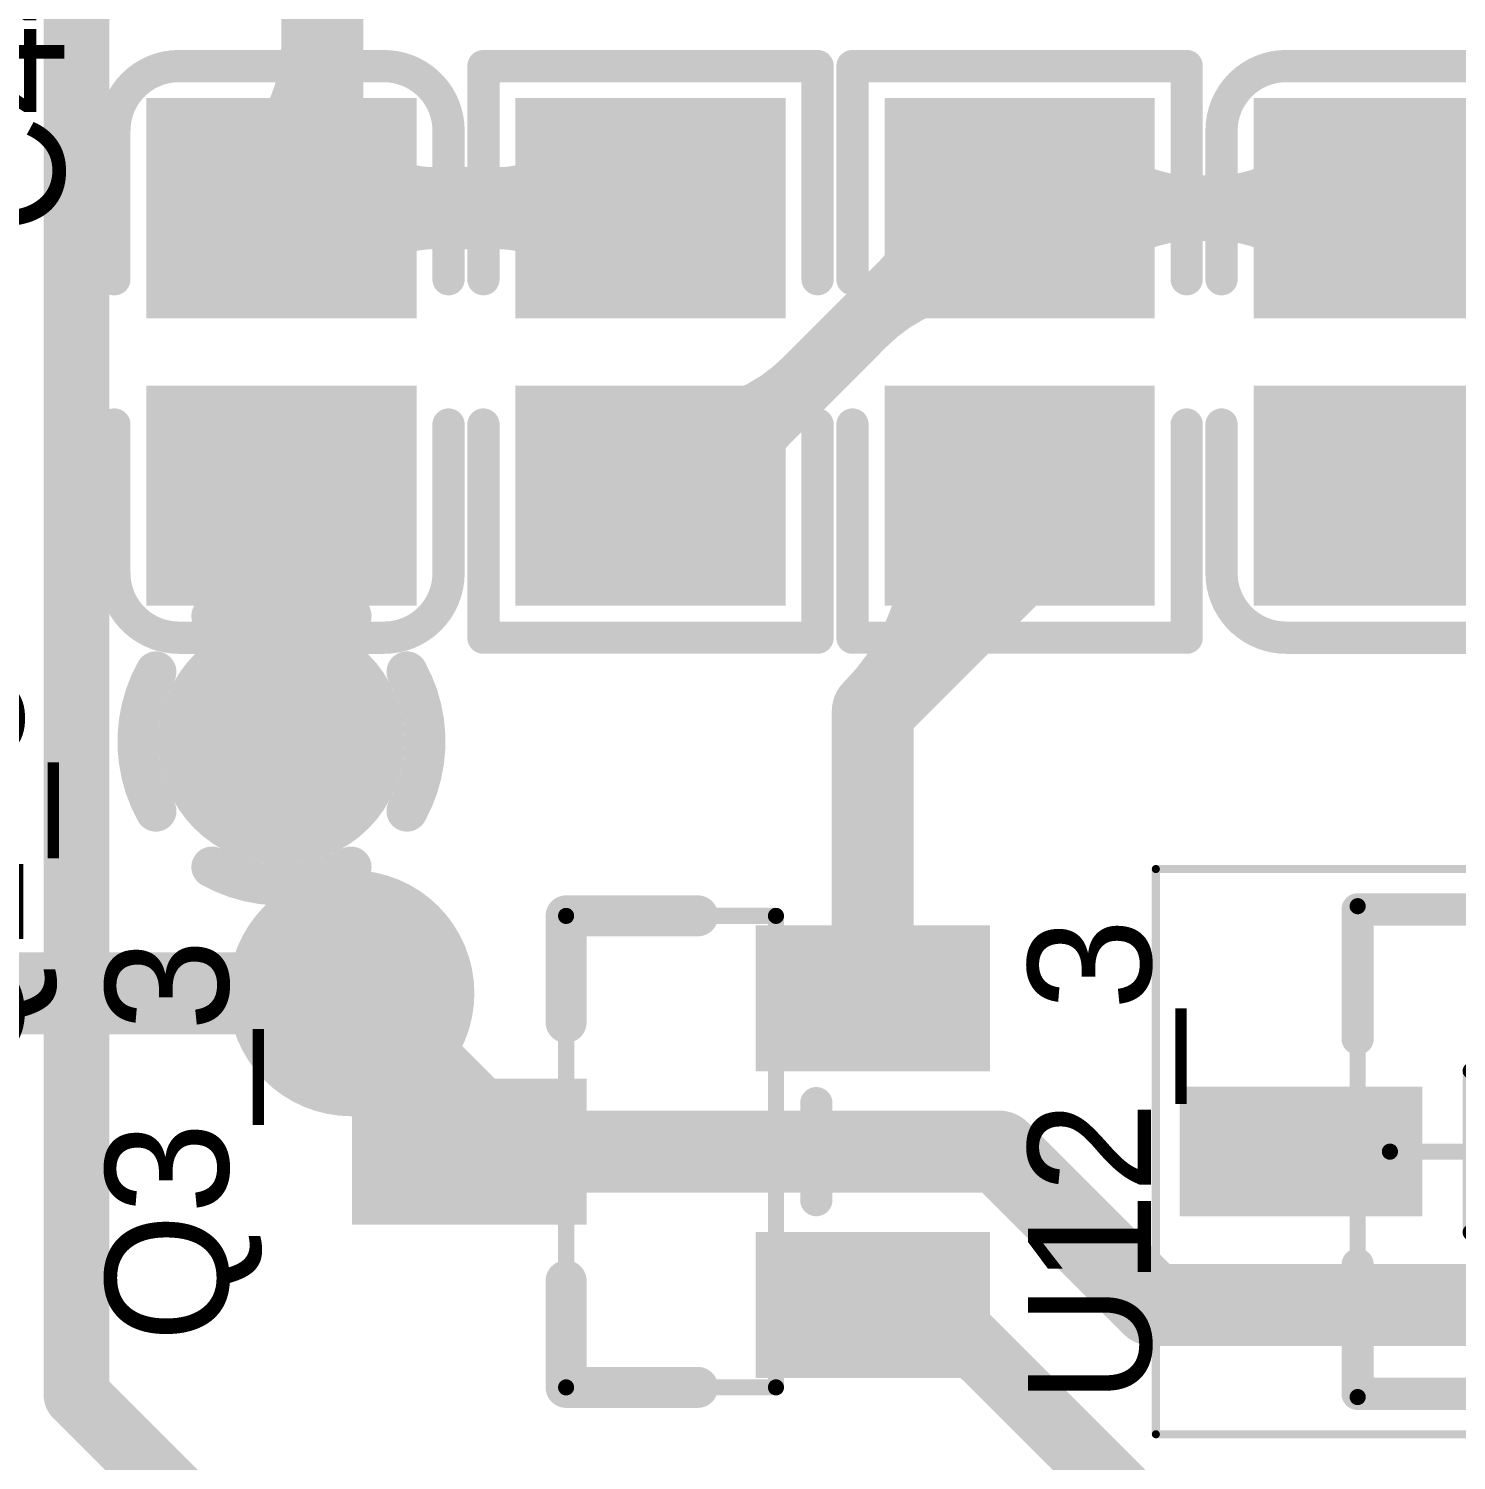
# Model space of a CAD drawing. Header units: millimetres. Extents: x 3.32 to 12.49, y 5.66 to 10.73.
# Drawn here: x 8.9083 to 9.2565, y 8.1298 to 8.4789 of the extents above; entities that cross this region are included whole.
import ezdxf

# ---------------------------------------------------------------- set-up
doc = ezdxf.new("R2010")
doc.units = ezdxf.units.MM
doc.header["$MEASUREMENT"] = 0
for name, color, linetype in [('BottomLayer', 5, 'Continuous'), ('InternalPlane1', 76, 'Continuous'), ('InternalPlane2', 16, 'Continuous'), ('Mechanical13', 56, 'Continuous'), ('Mechanical15', 56, 'Continuous'), ('MultiLayer', 9, 'Continuous'), ('TopLayer', 1, 'Continuous'), ('TopOverlay', 2, 'Continuous'), ('TopPaste', 8, 'Continuous'), ('TopSolder', 216, 'Continuous'), ('ViaHoleLayer', 16, 'Continuous')]:
    doc.layers.add(name, color=color, linetype=linetype)

# ---------------------------------------------------------------- blocks, each defined once
blk = doc.blocks.new('0805_C_398')
at = {"layer": 'TopLayer'}
for points in [[(-0.05787, -0.02894), (-0.0122, -0.02894), (-0.05787, 0.02894), (-0.0122, 0.02894)], [(0.0122, -0.02894), (0.05787, -0.02894), (0.0122, 0.02894), (0.05787, 0.02894)]]:
    blk.add_solid(points, dxfattribs=at)
at = {"layer": 'TopOverlay', "const_width": 0.00787}
for points in [[(-0.06969, 0.025, -0.414214), (-0.05394, 0.04075)], [(0.05394, 0.04075, -0.414213), (0.06969, 0.025)], [(-0.05394, -0.04075, -0.414213), (-0.06969, -0.025)], [(0.06968, -0.025, -0.414214), (0.05394, -0.04075)]]:
    blk.add_lwpolyline(points, format="xyb", dxfattribs=at)
for points in [[(-0.05394, 0.04075), (-0.01772, 0.04075)], [(0.01772, 0.04075), (0.05394, 0.04075)], [(-0.06969, 0.025), (-0.06969, -0.025)], [(0.06968, 0.025), (0.06968, -0.025)], [(-0.05394, -0.04075), (-0.01772, -0.04075)], [(0.01772, -0.04075), (0.05394, -0.04075)]]:
    blk.add_lwpolyline(points, dxfattribs=at)
at = {"layer": 'TopOverlay', "const_width": 0.00394}
for points in [[(-0.05591, 0.04075, 1), (-0.05197, 0.04075, 1)], [(-0.05591, 0.04075, 1), (-0.05197, 0.04075, 1)], [(-0.01969, 0.04075, 1), (-0.01575, 0.04075, 1)], [(0.01575, 0.04075, 1), (0.01969, 0.04075, 1)], [(0.05197, 0.04075, 1), (0.05591, 0.04075, 1)], [(0.05197, 0.04075, 1), (0.05591, 0.04075, 1)], [(-0.07165, 0.025, 1), (-0.06772, 0.025, 1)], [(-0.07165, 0.025, 1), (-0.06772, 0.025, 1)], [(0.06772, 0.025, 1), (0.07165, 0.025, 1)], [(0.06772, 0.025, 1), (0.07165, 0.025, 1)], [(-0.07165, -0.025, 1), (-0.06772, -0.025, 1)], [(-0.07165, -0.025, 1), (-0.06772, -0.025, 1)], [(0.06772, -0.025, 1), (0.07165, -0.025, 1)], [(0.06772, -0.025, 1), (0.07165, -0.025, 1)], [(-0.05591, -0.04075, 1), (-0.05197, -0.04075, 1)], [(-0.05591, -0.04075, 1), (-0.05197, -0.04075, 1)], [(-0.01969, -0.04075, 1), (-0.01575, -0.04075, 1)], [(0.01575, -0.04075, 1), (0.01969, -0.04075, 1)], [(0.05197, -0.04075, 1), (0.05591, -0.04075, 1)], [(0.05197, -0.04075, 1), (0.05591, -0.04075, 1)]]:
    blk.add_lwpolyline(points, format="xyb", close=True, dxfattribs=at)
at = {"layer": 'TopPaste'}
for points in [[(-0.05787, -0.02894), (-0.0122, -0.02894), (-0.05787, 0.02894), (-0.0122, 0.02894)], [(0.0122, -0.02894), (0.05787, -0.02894), (0.0122, 0.02894), (0.05787, 0.02894)]]:
    blk.add_solid(points, dxfattribs=at)
at = {"layer": 'TopSolder'}
for points in [[(-0.06187, -0.03294), (-0.0082, -0.03294), (-0.06187, 0.03294), (-0.0082, 0.03294)], [(0.0082, -0.03294), (0.06187, -0.03294), (0.0082, 0.03294), (0.06187, 0.03294)]]:
    blk.add_solid(points, dxfattribs=at)
blk = doc.blocks.new('0805_C_399')
at = {"layer": 'TopLayer'}
for points in [[(-0.05787, -0.02894), (-0.0122, -0.02894), (-0.05787, 0.02894), (-0.0122, 0.02894)], [(0.0122, -0.02894), (0.05787, -0.02894), (0.0122, 0.02894), (0.05787, 0.02894)]]:
    blk.add_solid(points, dxfattribs=at)
at = {"layer": 'TopOverlay', "const_width": 0.00787}
for points in [[(-0.06969, 0.025, -0.414214), (-0.05394, 0.04075)], [(0.05394, 0.04075, -0.414213), (0.06969, 0.025)], [(-0.05394, -0.04075, -0.414213), (-0.06969, -0.025)], [(0.06968, -0.025, -0.414214), (0.05394, -0.04075)]]:
    blk.add_lwpolyline(points, format="xyb", dxfattribs=at)
for points in [[(-0.05394, 0.04075), (-0.01772, 0.04075)], [(0.01772, 0.04075), (0.05394, 0.04075)], [(-0.06969, 0.025), (-0.06969, -0.025)], [(0.06968, 0.025), (0.06968, -0.025)], [(-0.05394, -0.04075), (-0.01772, -0.04075)], [(0.01772, -0.04075), (0.05394, -0.04075)]]:
    blk.add_lwpolyline(points, dxfattribs=at)
at = {"layer": 'TopOverlay', "const_width": 0.00394}
for points in [[(-0.05591, 0.04075, 1), (-0.05197, 0.04075, 1)], [(-0.05591, 0.04075, 1), (-0.05197, 0.04075, 1)], [(-0.01969, 0.04075, 1), (-0.01575, 0.04075, 1)], [(0.01575, 0.04075, 1), (0.01969, 0.04075, 1)], [(0.05197, 0.04075, 1), (0.05591, 0.04075, 1)], [(0.05197, 0.04075, 1), (0.05591, 0.04075, 1)], [(-0.07165, 0.025, 1), (-0.06772, 0.025, 1)], [(-0.07165, 0.025, 1), (-0.06772, 0.025, 1)], [(0.06772, 0.025, 1), (0.07165, 0.025, 1)], [(0.06772, 0.025, 1), (0.07165, 0.025, 1)], [(-0.07165, -0.025, 1), (-0.06772, -0.025, 1)], [(-0.07165, -0.025, 1), (-0.06772, -0.025, 1)], [(0.06772, -0.025, 1), (0.07165, -0.025, 1)], [(0.06772, -0.025, 1), (0.07165, -0.025, 1)], [(-0.05591, -0.04075, 1), (-0.05197, -0.04075, 1)], [(-0.05591, -0.04075, 1), (-0.05197, -0.04075, 1)], [(-0.01969, -0.04075, 1), (-0.01575, -0.04075, 1)], [(0.01575, -0.04075, 1), (0.01969, -0.04075, 1)], [(0.05197, -0.04075, 1), (0.05591, -0.04075, 1)], [(0.05197, -0.04075, 1), (0.05591, -0.04075, 1)]]:
    blk.add_lwpolyline(points, format="xyb", close=True, dxfattribs=at)
at = {"layer": 'TopPaste'}
for points in [[(-0.05787, -0.02894), (-0.0122, -0.02894), (-0.05787, 0.02894), (-0.0122, 0.02894)], [(0.0122, -0.02894), (0.05787, -0.02894), (0.0122, 0.02894), (0.05787, 0.02894)]]:
    blk.add_solid(points, dxfattribs=at)
at = {"layer": 'TopSolder'}
for points in [[(-0.06187, -0.03294), (-0.0082, -0.03294), (-0.06187, 0.03294), (-0.0082, 0.03294)], [(0.0082, -0.03294), (0.06187, -0.03294), (0.0082, 0.03294), (0.06187, 0.03294)]]:
    blk.add_solid(points, dxfattribs=at)
blk = doc.blocks.new('SOT_23_SOT_23_3__414')
at = {"layer": 'Mechanical13', "const_width": 0.00394}
for points in [[(-0.02559, -0.05748), (-0.02559, 0.05748)], [(-0.02559, 0.05748), (0.02559, 0.05748)], [(-0.02559, 0.05748), (0.02559, 0.05748)], [(-0.02559, -0.05748), (-0.02559, 0.05748)], [(-0.02559, 0.05748), (0.02559, 0.05748)], [(-0.02559, -0.05748), (-0.02559, 0.05748)], [(0.02559, -0.05748), (0.02559, 0.05748)], [(0.02559, -0.05748), (0.02559, 0.05748)], [(0.02559, -0.05748), (0.02559, 0.05748)], [(-0.02559, -0.05748), (0.02559, -0.05748)], [(-0.02559, -0.05748), (0.02559, -0.05748)], [(-0.02559, -0.05748), (0.02559, -0.05748)]]:
    blk.add_lwpolyline(points, dxfattribs=at)
at = {"layer": 'Mechanical13', "const_width": 0.00197}
for points in [[(-0.02657, 0.05748, 1), (-0.02461, 0.05748, 1)], [(-0.02657, 0.05748, 1), (-0.02461, 0.05748, 1)], [(-0.02657, 0.05748, 1), (-0.02461, 0.05748, 1)], [(-0.02657, 0.05748, 1), (-0.02461, 0.05748, 1)], [(-0.02657, 0.05748, 1), (-0.02461, 0.05748, 1)], [(-0.02657, 0.05748, 1), (-0.02461, 0.05748, 1)], [(0.02461, 0.05748, 1), (0.02657, 0.05748, 1)], [(0.02461, 0.05748, 1), (0.02657, 0.05748, 1)], [(0.02461, 0.05748, 1), (0.02657, 0.05748, 1)], [(0.02461, 0.05748, 1), (0.02657, 0.05748, 1)], [(0.02461, 0.05748, 1), (0.02657, 0.05748, 1)], [(0.02461, 0.05748, 1), (0.02657, 0.05748, 1)], [(-0.02657, -0.05748, 1), (-0.02461, -0.05748, 1)], [(-0.02657, -0.05748, 1), (-0.02461, -0.05748, 1)], [(-0.02657, -0.05748, 1), (-0.02461, -0.05748, 1)], [(-0.02657, -0.05748, 1), (-0.02461, -0.05748, 1)], [(-0.02657, -0.05748, 1), (-0.02461, -0.05748, 1)], [(-0.02657, -0.05748, 1), (-0.02461, -0.05748, 1)], [(0.02461, -0.05748, 1), (0.02657, -0.05748, 1)], [(0.02461, -0.05748, 1), (0.02657, -0.05748, 1)], [(0.02461, -0.05748, 1), (0.02657, -0.05748, 1)], [(0.02461, -0.05748, 1), (0.02657, -0.05748, 1)], [(0.02461, -0.05748, 1), (0.02657, -0.05748, 1)], [(0.02461, -0.05748, 1), (0.02657, -0.05748, 1)]]:
    blk.add_lwpolyline(points, format="xyb", close=True, dxfattribs=at)
at = {"layer": 'TopLayer'}
for points in [[(0.02461, 0.05118), (0.02461, 0.02362), (0.07382, 0.05118), (0.07382, 0.02362)], [(-0.07382, 0.01378), (-0.07382, -0.01378), (-0.02461, 0.01378), (-0.02461, -0.01378)], [(0.02461, -0.02362), (0.02461, -0.05118), (0.07382, -0.02362), (0.07382, -0.05118)]]:
    blk.add_solid(points, dxfattribs=at)
at = {"layer": 'TopOverlay'}
for points, const_width in [([(-0.02559, 0.0315), (-0.02559, 0.05748)], 0.01), ([(-0.02559, 0.0315), (-0.02559, 0.05748)], 0.01), ([(-0.02559, 0.0315), (-0.02559, 0.05748)], 0.01), ([(-0.02559, 0.05748), (0.0065, 0.05748)], 0.01), ([(0.03543, -0.01181), (0.03543, 0.01181)], 0.00787), ([(-0.02559, -0.05748), (-0.02559, -0.0315)], 0.01), ([(-0.02559, -0.05748), (0.0065, -0.05748)], 0.01)]:
    blk.add_lwpolyline(points, dxfattribs=dict(at, const_width=const_width))
for points, const_width in [([(-0.02809, 0.05748, 1), (-0.02309, 0.05748, 1)], 0.005), ([(-0.02809, 0.05748, 1), (-0.02309, 0.05748, 1)], 0.005), ([(-0.02809, 0.05748, 1), (-0.02309, 0.05748, 1)], 0.005), ([(-0.02809, 0.05748, 1), (-0.02309, 0.05748, 1)], 0.005), ([(0.004, 0.05748, 1), (0.009, 0.05748, 1)], 0.005), ([(-0.02809, 0.0315, 1), (-0.02309, 0.0315, 1)], 0.005), ([(-0.02809, 0.0315, 1), (-0.02309, 0.0315, 1)], 0.005), ([(-0.02809, 0.0315, 1), (-0.02309, 0.0315, 1)], 0.005), ([(0.03346, 0.01181, 1), (0.0374, 0.01181, 1)], 0.00394), ([(0.03346, -0.01181, 1), (0.0374, -0.01181, 1)], 0.00394), ([(-0.02809, -0.0315, 1), (-0.02309, -0.0315, 1)], 0.005), ([(-0.02809, -0.05748, 1), (-0.02309, -0.05748, 1)], 0.005), ([(-0.02809, -0.05748, 1), (-0.02309, -0.05748, 1)], 0.005), ([(0.004, -0.05748, 1), (0.009, -0.05748, 1)], 0.005)]:
    blk.add_lwpolyline(points, format="xyb", close=True, dxfattribs=dict(at, const_width=const_width))
at = {"layer": 'TopPaste'}
for points in [[(0.02461, 0.05118), (0.02461, 0.02362), (0.07382, 0.05118), (0.07382, 0.02362)], [(-0.07382, 0.01378), (-0.07382, -0.01378), (-0.02461, 0.01378), (-0.02461, -0.01378)], [(0.02461, -0.02362), (0.02461, -0.05118), (0.07382, -0.02362), (0.07382, -0.05118)]]:
    blk.add_solid(points, dxfattribs=at)
at = {"layer": 'TopSolder'}
for points in [[(0.02061, 0.05518), (0.02061, 0.01962), (0.07782, 0.05518), (0.07782, 0.01962)], [(-0.07782, 0.01778), (-0.07782, -0.01778), (-0.02061, 0.01778), (-0.02061, -0.01778)], [(0.02061, -0.01962), (0.02061, -0.05518), (0.07782, -0.01962), (0.07782, -0.05518)]]:
    blk.add_solid(points, dxfattribs=at)
blk = doc.blocks.new('0805_R_432')
at = {"layer": 'TopLayer'}
for points in [[(-0.05787, -0.02894), (-0.0122, -0.02894), (-0.05787, 0.02894), (-0.0122, 0.02894)], [(0.0122, -0.02894), (0.05787, -0.02894), (0.0122, 0.02894), (0.05787, 0.02894)]]:
    blk.add_solid(points, dxfattribs=at)
at = {"layer": 'TopOverlay', "const_width": 0.00787}
for points in [[(-0.01772, 0.04075), (-0.06968, 0.04075)], [(-0.06968, -0.04075), (-0.06968, 0.04075)], [(0.06968, 0.04075), (0.01772, 0.04075)], [(0.06968, -0.04075), (0.06968, 0.04075)], [(-0.01772, -0.04075), (-0.06968, -0.04075)], [(0.06968, -0.04075), (0.01772, -0.04075)]]:
    blk.add_lwpolyline(points, dxfattribs=at)
at = {"layer": 'TopOverlay', "const_width": 0.00394}
for points in [[(-0.07165, 0.04075, 1), (-0.06772, 0.04075, 1)], [(-0.07165, 0.04075, 1), (-0.06772, 0.04075, 1)], [(-0.01969, 0.04075, 1), (-0.01575, 0.04075, 1)], [(0.01575, 0.04075, 1), (0.01969, 0.04075, 1)], [(0.06772, 0.04075, 1), (0.07165, 0.04075, 1)], [(0.06772, 0.04075, 1), (0.07165, 0.04075, 1)], [(-0.07165, -0.04075, 1), (-0.06772, -0.04075, 1)], [(-0.07165, -0.04075, 1), (-0.06772, -0.04075, 1)], [(-0.01969, -0.04075, 1), (-0.01575, -0.04075, 1)], [(0.01575, -0.04075, 1), (0.01969, -0.04075, 1)], [(0.06772, -0.04075, 1), (0.07165, -0.04075, 1)], [(0.06772, -0.04075, 1), (0.07165, -0.04075, 1)]]:
    blk.add_lwpolyline(points, format="xyb", close=True, dxfattribs=at)
at = {"layer": 'TopPaste'}
for points in [[(-0.05787, -0.02894), (-0.0122, -0.02894), (-0.05787, 0.02894), (-0.0122, 0.02894)], [(0.0122, -0.02894), (0.05787, -0.02894), (0.0122, 0.02894), (0.05787, 0.02894)]]:
    blk.add_solid(points, dxfattribs=at)
at = {"layer": 'TopSolder'}
for points in [[(-0.06187, -0.03294), (-0.0082, -0.03294), (-0.06187, 0.03294), (-0.0082, 0.03294)], [(0.0082, -0.03294), (0.06187, -0.03294), (0.0082, 0.03294), (0.06187, 0.03294)]]:
    blk.add_solid(points, dxfattribs=at)
blk = doc.blocks.new('0805_R_433')
at = {"layer": 'TopLayer'}
for points in [[(-0.05787, -0.02894), (-0.0122, -0.02894), (-0.05787, 0.02894), (-0.0122, 0.02894)], [(0.0122, -0.02894), (0.05787, -0.02894), (0.0122, 0.02894), (0.05787, 0.02894)]]:
    blk.add_solid(points, dxfattribs=at)
at = {"layer": 'TopOverlay', "const_width": 0.00787}
for points in [[(-0.01772, 0.04075), (-0.06968, 0.04075)], [(-0.06968, -0.04075), (-0.06968, 0.04075)], [(0.06968, 0.04075), (0.01772, 0.04075)], [(0.06968, -0.04075), (0.06968, 0.04075)], [(-0.01772, -0.04075), (-0.06968, -0.04075)], [(0.06968, -0.04075), (0.01772, -0.04075)]]:
    blk.add_lwpolyline(points, dxfattribs=at)
at = {"layer": 'TopOverlay', "const_width": 0.00394}
for points in [[(-0.07165, 0.04075, 1), (-0.06772, 0.04075, 1)], [(-0.07165, 0.04075, 1), (-0.06772, 0.04075, 1)], [(-0.01969, 0.04075, 1), (-0.01575, 0.04075, 1)], [(0.01575, 0.04075, 1), (0.01969, 0.04075, 1)], [(0.06772, 0.04075, 1), (0.07165, 0.04075, 1)], [(0.06772, 0.04075, 1), (0.07165, 0.04075, 1)], [(-0.07165, -0.04075, 1), (-0.06772, -0.04075, 1)], [(-0.07165, -0.04075, 1), (-0.06772, -0.04075, 1)], [(-0.01969, -0.04075, 1), (-0.01575, -0.04075, 1)], [(0.01575, -0.04075, 1), (0.01969, -0.04075, 1)], [(0.06772, -0.04075, 1), (0.07165, -0.04075, 1)], [(0.06772, -0.04075, 1), (0.07165, -0.04075, 1)]]:
    blk.add_lwpolyline(points, format="xyb", close=True, dxfattribs=at)
at = {"layer": 'TopPaste'}
for points in [[(-0.05787, -0.02894), (-0.0122, -0.02894), (-0.05787, 0.02894), (-0.0122, 0.02894)], [(0.0122, -0.02894), (0.05787, -0.02894), (0.0122, 0.02894), (0.05787, 0.02894)]]:
    blk.add_solid(points, dxfattribs=at)
at = {"layer": 'TopSolder'}
for points in [[(-0.06187, -0.03294), (-0.0082, -0.03294), (-0.06187, 0.03294), (-0.0082, 0.03294)], [(0.0082, -0.03294), (0.06187, -0.03294), (0.0082, 0.03294), (0.06187, 0.03294)]]:
    blk.add_solid(points, dxfattribs=at)
blk = doc.blocks.new('MF03A_N_457')
at = {"layer": 'Mechanical13', "const_width": 0.00394}
for points in [[(-0.02756, 0.05984), (-0.02756, -0.05984)], [(0.02756, 0.05984), (-0.02756, 0.05984)], [(0.02756, 0.05984), (0.02756, -0.05984)], [(0.02756, -0.05984), (-0.02756, -0.05984)]]:
    blk.add_lwpolyline(points, dxfattribs=at)
at = {"layer": 'Mechanical13', "const_width": 0.00197}
for points in [[(-0.02854, 0.05984, 1), (-0.02657, 0.05984, 1)], [(-0.02854, 0.05984, 1), (-0.02657, 0.05984, 1)], [(0.02657, 0.05984, 1), (0.02854, 0.05984, 1)], [(0.02657, 0.05984, 1), (0.02854, 0.05984, 1)], [(-0.02854, -0.05984, 1), (-0.02657, -0.05984, 1)], [(-0.02854, -0.05984, 1), (-0.02657, -0.05984, 1)], [(0.02657, -0.05984, 1), (0.02854, -0.05984, 1)], [(0.02657, -0.05984, 1), (0.02854, -0.05984, 1)]]:
    blk.add_lwpolyline(points, format="xyb", close=True, dxfattribs=at)
at = {"layer": 'Mechanical15'}
for points, const_width in [([(-0.07677, 0.0689), (-0.07677, -0.0689)], 0.00197), ([(0.07677, 0.0689), (-0.07677, 0.0689)], 0.00197), ([(0.07677, 0.0689), (0.07677, -0.0689)], 0.00197), ([(0, 0.01969), (0, -0.01969)], 0.00394), ([(0.01969, 0), (-0.01969, 0)], 0.00394), ([(0.07677, -0.0689), (-0.07677, -0.0689)], 0.00197)]:
    blk.add_lwpolyline(points, dxfattribs=dict(at, const_width=const_width))
for points, const_width in [([(-0.07726, 0.0689, 1), (-0.07628, 0.0689, 1)], 0.000984), ([(-0.07726, 0.0689, 1), (-0.07628, 0.0689, 1)], 0.000984), ([(0.07628, 0.0689, 1), (0.07726, 0.0689, 1)], 0.000984), ([(0.07628, 0.0689, 1), (0.07726, 0.0689, 1)], 0.000984), ([(-0.00098, 0.01969, 1), (0.00098, 0.01969, 1)], 0.00197), ([(-0.02067, 0, 1), (-0.0187, 0, 1)], 0.00197), ([(0.0187, 0, 1), (0.02067, 0, 1)], 0.00197), ([(-0.00098, -0.01969, 1), (0.00098, -0.01969, 1)], 0.00197), ([(-0.07726, -0.0689, 1), (-0.07628, -0.0689, 1)], 0.000984), ([(-0.07726, -0.0689, 1), (-0.07628, -0.0689, 1)], 0.000984), ([(0.07628, -0.0689, 1), (0.07726, -0.0689, 1)], 0.000984), ([(0.07628, -0.0689, 1), (0.07726, -0.0689, 1)], 0.000984)]:
    blk.add_lwpolyline(points, format="xyb", close=True, dxfattribs=dict(at, const_width=const_width))
at = {"layer": 'TopLayer'}
for points in [[(-0.01575, 0.02559), (-0.01575, 0.04921), (-0.06693, 0.02559), (-0.06693, 0.04921)], [(0.06693, -0.01181), (0.06693, 0.01181), (0.01575, -0.01181), (0.01575, 0.01181)], [(-0.01575, -0.04921), (-0.01575, -0.02559), (-0.06693, -0.04921), (-0.06693, -0.02559)]]:
    blk.add_solid(points, dxfattribs=at)
at = {"layer": 'TopOverlay'}
for points, const_width in [([(-0.03642, 0.07087, 1), (-0.04626, 0.07087, 1)], 0.00984), ([(-0.04872, 0.07087, 1), (-0.0438, 0.07087, 1)], 0.00492), ([(-0.03888, 0.07087, 1), (-0.03396, 0.07087, 1)], 0.00492), ([(-0.00197, 0.05906, 1), (0.00197, 0.05906, 1)], 0.00394), ([(0.02559, 0.05906, 1), (0.02953, 0.05906, 1)], 0.00394), ([(0.02559, 0.05906, 1), (0.02953, 0.05906, 1)], 0.00394), ([(0.02559, 0.02756, 1), (0.02953, 0.02756, 1)], 0.00394), ([(0.02559, -0.02756, 1), (0.02953, -0.02756, 1)], 0.00394), ([(-0.00197, -0.05906, 1), (0.00197, -0.05906, 1)], 0.00394), ([(0.02559, -0.05906, 1), (0.02953, -0.05906, 1)], 0.00394), ([(0.02559, -0.05906, 1), (0.02953, -0.05906, 1)], 0.00394)]:
    blk.add_lwpolyline(points, format="xyb", close=True, dxfattribs=dict(at, const_width=const_width))
at = {"layer": 'TopOverlay', "const_width": 0.00787}
for points in [[(0.02756, 0.05906), (0, 0.05906)], [(0.02756, 0.05906), (0.02756, 0.02756)], [(0.02756, -0.02756), (0.02756, -0.05906)], [(0.02756, -0.05906), (0, -0.05906)]]:
    blk.add_lwpolyline(points, dxfattribs=at)
at = {"layer": 'TopPaste'}
for points in [[(-0.01575, 0.02559), (-0.01575, 0.04921), (-0.06693, 0.02559), (-0.06693, 0.04921)], [(0.06693, -0.01181), (0.06693, 0.01181), (0.01575, -0.01181), (0.01575, 0.01181)], [(-0.01575, -0.04921), (-0.01575, -0.02559), (-0.06693, -0.04921), (-0.06693, -0.02559)]]:
    blk.add_solid(points, dxfattribs=at)
at = {"layer": 'TopSolder'}
for points in [[(-0.01175, 0.02159), (-0.01175, 0.05321), (-0.07093, 0.02159), (-0.07093, 0.05321)], [(0.07093, -0.01581), (0.07093, 0.01581), (0.01175, -0.01581), (0.01175, 0.01581)], [(-0.01175, -0.05321), (-0.01175, -0.02159), (-0.07093, -0.05321), (-0.07093, -0.02159)]]:
    blk.add_solid(points, dxfattribs=at)

msp = doc.modelspace()

# ---------------------------------------------------------------- linework, layer by layer
at = {"layer": 'BottomLayer'}
for points, const_width in [([(8.95996, 8.30504, 1), (8.97996, 8.30504, 1)], 0.02), ([(8.97701, 8.24366, 1), (8.99701, 8.24366, 1)], 0.02), ([(8.97494, 8.25073, 1), (8.98494, 8.25073, 1)], 0.01), ([(8.95787, 8.24366, 1), (8.96787, 8.24366, 1)], 0.01), ([(8.95787, 8.24366, 1), (8.96787, 8.24366, 1)], 0.01), ([(8.98201, 8.24366, 1), (8.99201, 8.24366, 1)], 0.01), ([(8.97494, 8.23659, 1), (8.98494, 8.23659, 1)], 0.01)]:
    msp.add_lwpolyline(points, format="xyb", close=True, dxfattribs=dict(at, const_width=const_width))
at = {"layer": 'BottomLayer', "const_width": 0.02}
for points in [[(8.97994, 8.25073, -0.198912), (8.96287, 8.24366)], [(8.96287, 8.24366, -0.198912), (8.97994, 8.23659)]]:
    msp.add_lwpolyline(points, format="xyb", dxfattribs=at)
msp.add_lwpolyline([(8.29201, 8.24366), (8.98701, 8.24366)], dxfattribs=at)
at = {"layer": 'InternalPlane1', "const_width": 0.01}
for points in [[(8.95299, 8.33565, -0.258618), (8.98693, 8.33565)], [(8.93935, 8.28807, -0.258618), (8.93935, 8.32201)], [(9.00057, 8.32201, -0.258618), (9.00057, 8.28807)], [(8.98693, 8.27443, -0.258618), (8.95299, 8.27443)]]:
    msp.add_lwpolyline(points, format="xyb", dxfattribs=at)
at = {"layer": 'InternalPlane1'}
for points, const_width in [([(8.95049, 8.33565, 1), (8.95549, 8.33565, 1)], 0.005), ([(8.98443, 8.33565, 1), (8.98943, 8.33565, 1)], 0.005), ([(8.93685, 8.32201, 1), (8.94185, 8.32201, 1)], 0.005), ([(8.99807, 8.32201, 1), (9.00307, 8.32201, 1)], 0.005), ([(8.93685, 8.28807, 1), (8.94185, 8.28807, 1)], 0.005), ([(8.99807, 8.28807, 1), (9.00307, 8.28807, 1)], 0.005), ([(8.95049, 8.27443, 1), (8.95549, 8.27443, 1)], 0.005), ([(8.98443, 8.27443, 1), (8.98943, 8.27443, 1)], 0.005), ([(8.97201, 8.24366, 1), (9.00201, 8.24366, 1)], 0.03)]:
    msp.add_lwpolyline(points, format="xyb", close=True, dxfattribs=dict(at, const_width=const_width))
at = {"layer": 'InternalPlane2', "const_width": 0.03}
for points in [[(8.95496, 8.30504, 1), (8.98496, 8.30504, 1)], [(8.97201, 8.24366, 1), (9.00201, 8.24366, 1)]]:
    msp.add_lwpolyline(points, format="xyb", close=True, dxfattribs=at)
at = {"layer": 'MultiLayer', "const_width": 0.02}
for points in [[(8.95996, 8.30504, 1), (8.97996, 8.30504, 1)], [(8.97701, 8.24366, 1), (8.99701, 8.24366, 1)]]:
    msp.add_lwpolyline(points, format="xyb", close=True, dxfattribs=at)
at = {"layer": 'TopLayer'}
for points, const_width in [([(8.91996, 8.14571), (8.91996, 8.80004)], 0.016), ([(8.97996, 8.44508), (8.97996, 8.52504)], 0.02), ([(8.96996, 8.43508), (8.97996, 8.44508)], 0.02), ([(8.97996, 8.43508), (8.97996, 8.44508)], 0.02), ([(8.96996, 8.43508), (8.97996, 8.43508)], 0.02), ([(8.97996, 8.43508), (9.05996, 8.43508)], 0.02), ([(9.06992, 8.365), (9.14, 8.43508)], 0.016), ([(9.14, 8.43508), (9.14996, 8.43508)], 0.016), ([(9.14996, 8.43508), (9.23996, 8.43508)], 0.016), ([(8.96996, 8.30504), (8.96996, 8.365)], 0.03), ([(9.23996, 8.365), (9.32996, 8.365)], 0.03), ([(9.14996, 8.34823), (9.14996, 8.365)], 0.02), ([(9.05996, 8.365), (9.06992, 8.365)], 0.016), ([(9.11417, 8.31244), (9.14996, 8.34823)], 0.02), ([(9.11417, 8.24244), (9.11417, 8.31244)], 0.02), ([(8.98701, 8.24366), (9.01575, 8.21492)], 0.02), ([(9.01575, 8.20504), (9.01575, 8.21492)], 0.02), ([(9.01575, 8.20504), (9.14496, 8.20504)], 0.02), ([(9.14496, 8.20504), (9.18236, 8.16764)], 0.02), ([(9.18236, 8.16764), (9.3013, 8.16764)], 0.02), ([(9.11417, 8.16764), (9.12913, 8.16764)], 0.016), ([(9.12913, 8.16764), (9.17666, 8.12011)], 0.016), ([(8.91996, 8.14571), (8.95063, 8.11504)], 0.016)]:
    msp.add_lwpolyline(points, dxfattribs=dict(at, const_width=const_width))
for points, const_width in [([(8.97996, 8.47547, -0.198912), (8.96699, 8.44415)], 0.02), ([(9.00705, 8.43508, -0.198912), (8.98514, 8.44415)], 0.02), ([(9.04478, 8.44415, -0.198912), (9.02287, 8.43508)], 0.02), ([(9.19188, 8.43508, -0.198912), (9.16655, 8.44557)], 0.016), ([(9.22337, 8.44557, -0.198912), (9.19804, 8.43508)], 0.016), ([(8.98514, 8.426, -0.198912), (9.00705, 8.43508)], 0.02), ([(9.02287, 8.43508, -0.198912), (9.04478, 8.426)], 0.02), ([(9.12902, 8.43508, -0.198912), (9.12126, 8.41634)], 0.016), ([(9.16655, 8.42459, -0.198912), (9.19188, 8.43508)], 0.016), ([(9.19804, 8.43508, -0.198912), (9.22337, 8.42459)], 0.016), ([(9.11195, 8.40703, -0.198912), (9.14386, 8.42024)], 0.016), ([(9.09797, 8.39305, -0.198912), (9.06606, 8.37983)], 0.016), ([(9.0809, 8.365, -0.198912), (9.08866, 8.38374)], 0.016), ([(9.15095, 8.366, -0.235579), (9.14253, 8.34079)], 0.02), ([(9.13115, 8.36321, -0.235579), (9.11418, 8.31244)], 0.02), ([(8.98701, 8.24366, -0.219343), (9.00115, 8.20534)], 0.02), ([(9.00408, 8.22659, -0.198912), (8.99701, 8.24366)], 0.02), ([(8.99908, 8.22275, -0.198912), (8.99667, 8.24107)], 0.02), ([(8.98442, 8.234, -0.198912), (8.99908, 8.22275)], 0.02), ([(8.98701, 8.23366, -0.198912), (9.00408, 8.22659)], 0.02), ([(9.0177, 8.21297, -0.219343), (9.02109, 8.20377)], 0.02), ([(9.125, 8.16186, -0.198912), (9.14192, 8.15485)], 0.016)]:
    msp.add_lwpolyline(points, format="xyb", dxfattribs=dict(at, const_width=const_width))
for points, const_width in [([(8.97496, 8.47547, 1), (8.98496, 8.47547, 1)], 0.01), ([(8.97496, 8.44508, 1), (8.98496, 8.44508, 1)], 0.01), ([(8.97496, 8.44508, 1), (8.98496, 8.44508, 1)], 0.01), ([(8.97496, 8.44508, 1), (8.98496, 8.44508, 1)], 0.01), ([(8.96199, 8.44415, 1), (8.97199, 8.44415, 1)], 0.01), ([(8.98014, 8.44415, 1), (8.99014, 8.44415, 1)], 0.01), ([(9.03978, 8.44415, 1), (9.04978, 8.44415, 1)], 0.01), ([(9.16255, 8.44557, 1), (9.17055, 8.44557, 1)], 0.008), ([(9.21937, 8.44557, 1), (9.22737, 8.44557, 1)], 0.008), ([(8.96496, 8.43508, 1), (8.97496, 8.43508, 1)], 0.01), ([(8.96496, 8.43508, 1), (8.97496, 8.43508, 1)], 0.01), ([(8.97496, 8.43508, 1), (8.98496, 8.43508, 1)], 0.01), ([(8.97496, 8.43508, 1), (8.98496, 8.43508, 1)], 0.01), ([(8.97496, 8.43508, 1), (8.98496, 8.43508, 1)], 0.01), ([(9.00205, 8.43508, 1), (9.01205, 8.43508, 1)], 0.01), ([(9.00205, 8.43508, 1), (9.01205, 8.43508, 1)], 0.01), ([(9.01787, 8.43508, 1), (9.02787, 8.43508, 1)], 0.01), ([(9.01787, 8.43508, 1), (9.02787, 8.43508, 1)], 0.01), ([(9.05496, 8.43508, 1), (9.06496, 8.43508, 1)], 0.01), ([(9.12502, 8.43508, 1), (9.13302, 8.43508, 1)], 0.008), ([(9.136, 8.43508, 1), (9.144, 8.43508, 1)], 0.008), ([(9.136, 8.43508, 1), (9.144, 8.43508, 1)], 0.008), ([(9.14596, 8.43508, 1), (9.15396, 8.43508, 1)], 0.008), ([(9.14596, 8.43508, 1), (9.15396, 8.43508, 1)], 0.008), ([(9.18788, 8.43508, 1), (9.19588, 8.43508, 1)], 0.008), ([(9.18788, 8.43508, 1), (9.19588, 8.43508, 1)], 0.008), ([(9.19404, 8.43508, 1), (9.20204, 8.43508, 1)], 0.008), ([(9.19404, 8.43508, 1), (9.20204, 8.43508, 1)], 0.008), ([(9.23596, 8.43508, 1), (9.24396, 8.43508, 1)], 0.008), ([(8.98014, 8.426, 1), (8.99014, 8.426, 1)], 0.01), ([(9.03978, 8.426, 1), (9.04978, 8.426, 1)], 0.01), ([(9.16255, 8.42459, 1), (9.17055, 8.42459, 1)], 0.008), ([(9.21937, 8.42459, 1), (9.22737, 8.42459, 1)], 0.008), ([(9.13986, 8.42024, 1), (9.14786, 8.42024, 1)], 0.008), ([(9.11726, 8.41634, 1), (9.12526, 8.41634, 1)], 0.008), ([(9.10795, 8.40703, 1), (9.11595, 8.40703, 1)], 0.008), ([(9.09397, 8.39305, 1), (9.10197, 8.39305, 1)], 0.008), ([(9.08466, 8.38374, 1), (9.09266, 8.38374, 1)], 0.008), ([(9.06206, 8.37983, 1), (9.07006, 8.37983, 1)], 0.008), ([(8.96246, 8.365, 1), (8.97746, 8.365, 1)], 0.015), ([(9.23246, 8.365, 1), (9.24746, 8.365, 1)], 0.015), ([(9.14496, 8.365, 1), (9.15496, 8.365, 1)], 0.01), ([(9.14595, 8.366, 1), (9.15595, 8.366, 1)], 0.01), ([(9.05596, 8.365, 1), (9.06396, 8.365, 1)], 0.008), ([(9.06592, 8.365, 1), (9.07392, 8.365, 1)], 0.008), ([(9.06592, 8.365, 1), (9.07392, 8.365, 1)], 0.008), ([(9.0769, 8.365, 1), (9.0849, 8.365, 1)], 0.008), ([(9.12615, 8.36321, 1), (9.13615, 8.36321, 1)], 0.01), ([(9.14496, 8.34823, 1), (9.15496, 8.34823, 1)], 0.01), ([(9.14496, 8.34823, 1), (9.15496, 8.34823, 1)], 0.01), ([(9.13753, 8.34079, 1), (9.14753, 8.34079, 1)], 0.01), ([(8.95996, 8.30504, 1), (8.97996, 8.30504, 1)], 0.02), ([(9.10917, 8.31244, 1), (9.11917, 8.31244, 1)], 0.01), ([(9.10917, 8.31244, 1), (9.11917, 8.31244, 1)], 0.01), ([(9.10918, 8.31244, 1), (9.11918, 8.31244, 1)], 0.01), ([(8.96246, 8.30504, 1), (8.97746, 8.30504, 1)], 0.015), ([(8.97701, 8.24366, 1), (8.99701, 8.24366, 1)], 0.02), ([(8.98201, 8.24366, 1), (8.99201, 8.24366, 1)], 0.01), ([(8.98201, 8.24366, 1), (8.99201, 8.24366, 1)], 0.01), ([(8.99201, 8.24366, 1), (9.00201, 8.24366, 1)], 0.01), ([(8.99167, 8.24107, 1), (9.00167, 8.24107, 1)], 0.01), ([(9.10917, 8.24244, 1), (9.11917, 8.24244, 1)], 0.01), ([(8.97942, 8.234, 1), (8.98942, 8.234, 1)], 0.01), ([(8.98201, 8.23366, 1), (8.99201, 8.23366, 1)], 0.01), ([(8.99908, 8.22659, 1), (9.00908, 8.22659, 1)], 0.01), ([(8.99908, 8.22659, 1), (9.00908, 8.22659, 1)], 0.01), ([(8.99408, 8.22275, 1), (9.00408, 8.22275, 1)], 0.01), ([(8.99408, 8.22275, 1), (9.00408, 8.22275, 1)], 0.01), ([(9.01075, 8.21492, 1), (9.02075, 8.21492, 1)], 0.01), ([(9.01075, 8.21492, 1), (9.02075, 8.21492, 1)], 0.01), ([(9.0127, 8.21297, 1), (9.0227, 8.21297, 1)], 0.01), ([(8.99615, 8.20534, 1), (9.00615, 8.20534, 1)], 0.01), ([(9.01075, 8.20504, 1), (9.02075, 8.20504, 1)], 0.01), ([(9.01075, 8.20504, 1), (9.02075, 8.20504, 1)], 0.01), ([(9.13996, 8.20504, 1), (9.14996, 8.20504, 1)], 0.01), ([(9.13996, 8.20504, 1), (9.14996, 8.20504, 1)], 0.01), ([(9.01609, 8.20377, 1), (9.02609, 8.20377, 1)], 0.01), ([(9.17736, 8.16764, 1), (9.18736, 8.16764, 1)], 0.01), ([(9.17736, 8.16764, 1), (9.18736, 8.16764, 1)], 0.01), ([(9.11017, 8.16764, 1), (9.11817, 8.16764, 1)], 0.008), ([(9.12513, 8.16764, 1), (9.13313, 8.16764, 1)], 0.008), ([(9.12513, 8.16764, 1), (9.13313, 8.16764, 1)], 0.008), ([(9.121, 8.16186, 1), (9.129, 8.16186, 1)], 0.008), ([(9.13792, 8.15485, 1), (9.14592, 8.15485, 1)], 0.008), ([(8.91596, 8.14571, 1), (8.92396, 8.14571, 1)], 0.008), ([(8.91596, 8.14571, 1), (8.92396, 8.14571, 1)], 0.008)]:
    msp.add_lwpolyline(points, format="xyb", close=True, dxfattribs=dict(at, const_width=const_width))
at = {"layer": 'ViaHoleLayer', "const_width": 0.01}
for points in [[(8.96496, 8.30504, 1), (8.97496, 8.30504, 1)], [(8.98201, 8.24366, 1), (8.99201, 8.24366, 1)]]:
    msp.add_lwpolyline(points, format="xyb", close=True, dxfattribs=at)

# ---------------------------------------------------------------- block references
for name, p, rotation in [('0805_C_399', (8.96996, 8.40004), 90), ('0805_R_433', (9.05996, 8.40004), 270), ('0805_R_432', (9.14996, 8.40004), 270), ('0805_C_398', (9.23996, 8.40004), 90), ('MF03A_N_457', (9.25996, 8.20504), 180), ('SOT_23_SOT_23_3__414', (9.06496, 8.20504), 360)]:
    msp.add_blockref(name, p, dxfattribs=dict(rotation=rotation))

# ---------------------------------------------------------------- texts
at = {"layer": 'TopOverlay'}
for s, p in [('C44_3', (8.91701, 8.42866)), ('Q2_3', (8.90701, 8.22366)), ('U12_3', (9.18201, 8.14366)), ('Q3_3', (8.95701, 8.15866))]:
    msp.add_text(s, height=0.03, rotation=90, dxfattribs=at).set_placement(p)

doc.saveas('drawing.dxf')
